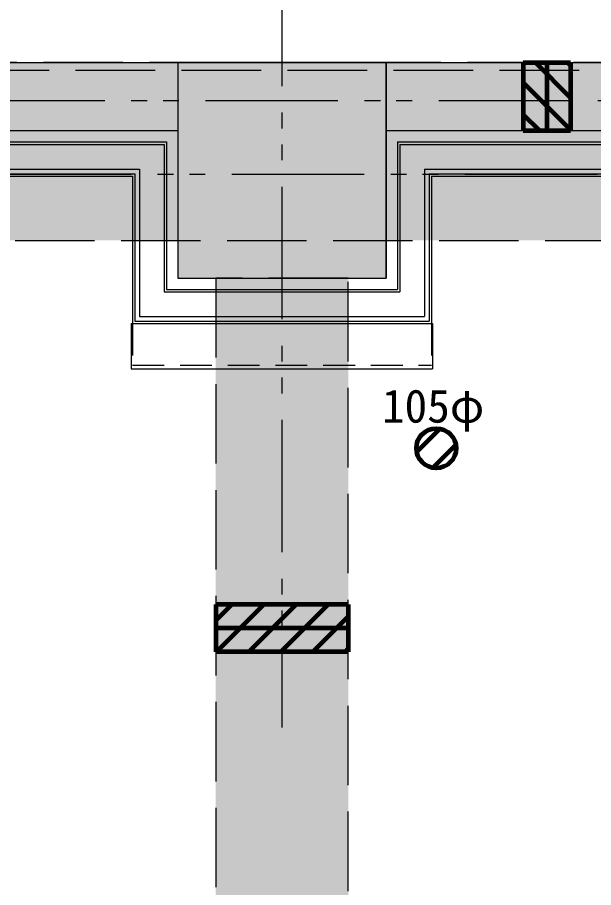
# Model space of a CAD drawing. Units: millimetres at full size. Extents: x -22551 to 92397, y -19340 to 14894.
# Drawn here: x 10763 to 12285, y 4934 to 7234 of the extents above; entities that cross this region are included whole.
import ezdxf
from ezdxf.enums import TextEntityAlignment as Align

# ---------------------------------------------------------------- set-up
doc = ezdxf.new("R2010")
doc.units = ezdxf.units.MM
doc.header["$LTSCALE"] = 70
for name, pattern in [('CHAIN1', [8, 5, -1, 1, -1]), ('DASHED1', [1.8, 1.2, -0.6]), ('DASHED3', [4, 3, -1]), ('DOUBLE_CHAIN1', [8.8, 5, -1, 0.6, -0.6, 0.6, -1])]:
    doc.linetypes.add(name, pattern=pattern)
for name, color, linetype, lineweight in [('1-2_階なし_梁', 9, 'DASHED3', 15), ('1-3_スリーブ', 1, 'Continuous', 60), ('2-0_通芯', 7, 'Continuous', 15), ('3-F_スリーブ', 1, 'Continuous', 60), ('4-1_階なし_柱', 9, 'Continuous', 15)]:
    doc.layers.add(name, color=color, linetype=linetype, lineweight=lineweight)
doc.styles.add('ＭＳ ゴシック', font='')
doc.styles.get('ＭＳ ゴシック').set_extended_font_data('MS Gothic')

# ---------------------------------------------------------------- blocks, each defined once
blk = doc.blocks.new('グループ部品-125')
at = {"layer": '2-0_通芯', "linetype": 'DOUBLE_CHAIN1'}
for p, q in [((11461.61, 8017.87), (11461.61, 5356.61)), ((-21388.39, 7014.3), (23861.61, 7014.3)), ((-22551.09, 6819.3), (23861.61, 6819.3))]:
    blk.add_line(p, q, dxfattribs=at)
at = {"layer": '2-0_通芯'}
for p, q in [((10076.61, 7114.3), (13561.61, 7114.3)), ((11186.61, 7114.3), (11186.61, 6544.3)), ((11736.61, 7114.3), (11736.61, 6544.3)), ((10076.61, 6934.3), (11186.61, 6934.3)), ((11736.61, 6934.3), (13561.61, 6934.3)), ((10076.61, 6904.3), (11156.61, 6904.3)), ((11156.61, 6904.3), (11156.61, 6514.3)), ((11766.61, 6904.3), (11766.61, 6514.3)), ((11766.61, 6904.3), (13561.61, 6904.3)), ((10116.61, 6897.8), (11150.11, 6897.8)), ((11773.11, 6897.8), (11773.11, 6507.8)), ((10101.61, 6832.8), (11085.11, 6832.8)), ((11085.11, 6832.8), (11085.11, 6442.8)), ((11838.11, 6832.8), (11838.11, 6442.8)), ((10076.61, 6820.3), (11072.61, 6820.3)), ((10101.61, 6814.3), (11066.61, 6814.3)), ((11066.61, 6814.3), (11066.61, 6424.3)), ((11850.61, 6820.3), (11850.61, 6430.3)), ((11850.61, 6820.3), (13561.61, 6820.3)), ((11856.61, 6814.3), (11856.61, 6424.3)), ((11856.61, 6814.3), (13561.61, 6814.3)), ((11186.61, 6544.3), (11736.61, 6544.3)), ((11156.61, 6514.3), (11766.61, 6514.3)), ((11085.11, 6442.8), (11838.11, 6442.8)), ((11063.61, 6424.3), (11063.61, 6304.3)), ((11063.61, 6304.3), (11859.61, 6304.3))]:
    blk.add_line(p, q, dxfattribs=at)
at = {"layer": '2-0_通芯', "linetype": 'DASHED3'}
blk.add_line((10076.61, 7094.3), (13561.61, 7094.3), dxfattribs=at)
at = {"layer": '2-0_通芯', "linetype": 'DASHED1'}
for p, q in [((11066.61, 6424.3), (11066.61, 6314.3)), ((11856.61, 6424.3), (11856.61, 6314.3)), ((11066.61, 6314.3), (11856.61, 6314.3))]:
    blk.add_line(p, q, dxfattribs=at)
at = {"layer": '2-0_通芯'}
for points in [[(11150.11, 6897.8), (11150.11, 6507.8), (11773.11, 6507.8)], [(11773.11, 6897.8), (13561.61, 6897.8), (13561.61, 6832.8)], [(11838.11, 6832.8), (13561.61, 6832.8), (13561.61, 6814.3)], [(11072.61, 6820.3), (11072.61, 6430.3), (11850.61, 6430.3)], [(11063.61, 6424.3), (11859.61, 6424.3), (11859.61, 6304.3)]]:
    blk.add_lwpolyline(points, dxfattribs=at)

msp = doc.modelspace()

# ---------------------------------------------------------------- linework, layer by layer
at = {"layer": '1-2_階なし_梁', "color": 7}
for points in [[(-11363.39, 6644.3), (13561.61, 6644.3), (13561.61, 7114.3), (-11363.39, 7114.3)], [(-11363.39, 6644.3), (13561.61, 6644.3), (13561.61, 7114.3), (-11363.39, 7114.3)], [(11286.61, -955.7), (11636.61, -955.7), (11636.61, 6544.3), (11286.61, 6544.3)], [(11286.61, -955.7), (11636.61, -955.7), (11636.61, 6544.3), (11286.61, 6544.3)]]:
    msp.add_lwpolyline(points, close=True, dxfattribs=at)
at = {"layer": '1-2_階なし_梁'}
for points in [[(-11363.39, 7114.3), (13561.61, 6644.3), (13561.61, 7114.3)], [(-11363.39, 7114.3), (-11363.39, 6644.3), (13561.61, 6644.3)], [(11286.61, 6544.3), (11636.61, -955.7), (11636.61, 6544.3)], [(11286.61, 6544.3), (11286.61, -955.7), (11636.61, -955.7)]]:
    msp.add_solid(points, dxfattribs=at)
at = {"layer": '1-3_スリーブ'}
for p, q in [((11817.5, 6085.55), (11878.43, 6146.48)), ((11859.93, 6043.12), (11920.86, 6104.05))]:
    msp.add_line(p, q, dxfattribs=at)
msp.add_circle((11869.18, 6094.8), 52.5, dxfattribs=at)
at = {"layer": '3-F_スリーブ'}
for p, q in [((12099.11, 7114.3), (12099.11, 6934.3)), ((12099.11, 7114.3), (12224.11, 7114.3)), ((12224.11, 7021.43), (12131.24, 7114.3)), ((12224.11, 7106.28), (12216.1, 7114.3)), ((12224.11, 7114.3), (12224.11, 6934.3)), ((12099.11, 7061.58), (12224.11, 6936.58)), ((12099.11, 6976.73), (12141.54, 6934.3)), ((12099.11, 6934.3), (12224.11, 6934.3)), ((11636.61, 5681.8), (11286.61, 5681.8)), ((11286.61, 5681.8), (11286.61, 5556.8)), ((11329.04, 5681.8), (11286.61, 5639.37)), ((11413.89, 5681.8), (11288.89, 5556.8)), ((11498.74, 5681.8), (11373.74, 5556.8)), ((11583.6, 5681.8), (11458.6, 5556.8)), ((11636.61, 5681.8), (11636.61, 5556.8)), ((11543.45, 5556.8), (11636.61, 5649.96)), ((11636.61, 5556.8), (11286.61, 5556.8)), ((11628.3, 5556.8), (11636.61, 5565.11))]:
    msp.add_line(p, q, dxfattribs=at)
at = {"layer": '3-F_スリーブ', "linetype": 'CHAIN1'}
for p, q in [((12161.61, 7114.3), (12161.61, 6934.3)), ((11636.61, 5619.3), (11286.61, 5619.3))]:
    msp.add_line(p, q, dxfattribs=at)
at = {"layer": '4-1_階なし_柱', "color": 7}
msp.add_lwpolyline([(11186.61, 6544.3), (11736.61, 6544.3), (11736.61, 7114.3), (11186.61, 7114.3)], close=True, dxfattribs=at)
msp.add_lwpolyline([(11186.61, 6544.3), (11736.61, 6544.3), (11736.61, 7114.3), (11186.61, 7114.3)], close=True, dxfattribs=at)
at = {"layer": '4-1_階なし_柱'}
for points in [[(11186.61, 7114.3), (11736.61, 6544.3), (11736.61, 7114.3)], [(11186.61, 7114.3), (11186.61, 6544.3), (11736.61, 6544.3)]]:
    msp.add_solid(points, dxfattribs=at)

# ---------------------------------------------------------------- block references
at = {"layer": '2-0_通芯'}
msp.add_blockref('グループ部品-125', (0, 0), dxfattribs=at)

# ---------------------------------------------------------------- texts
at = {"layer": '1-3_スリーブ', "style": 'ＭＳ ゴシック'}
msp.add_text('105φ', height=87.98, dxfattribs=at).set_placement((11725.55, 6136.05), align=Align.BOTTOM_LEFT)

doc.saveas('drawing.dxf')
